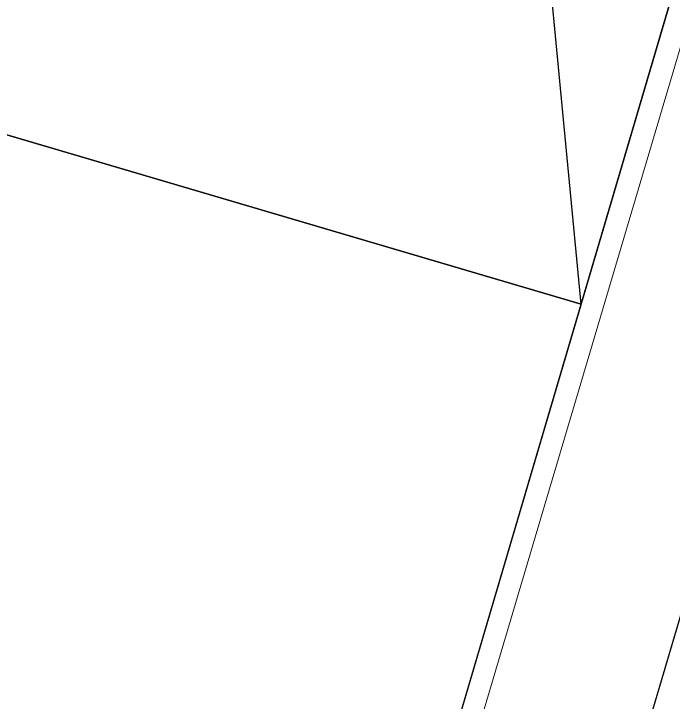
# Model space of a CAD drawing. Header units: millimetres. Extents: x 62878 to 70819, y -67946 to -61850.
# Drawn here: x 67846.2 to 67895.3, y -65834.5 to -65783.1 of the extents above; entities that cross this region are included whole.
import ezdxf

# ---------------------------------------------------------------- set-up
doc = ezdxf.new("R2010")
doc.units = ezdxf.units.MM
doc.layers.add('DOGRAMA', color=171, linetype='Continuous', lineweight=0)
doc.layers.add('GOR-2', color=152, linetype='Continuous', lineweight=20)
doc.layers.add('ÇATI K', color=254, linetype='Continuous')

msp = doc.modelspace()

# ---------------------------------------------------------------- linework, layer by layer
at = {"color": 0}
msp.add_line((67888.456, -65804.789), (67872.921, -65641.744), dxfattribs=at)
msp.add_lwpolyline([(68896.021, -63031.435), (69030.259, -63071.184), (69185.279, -62547.653), (68892.999, -62461.107, 1.044368), (68063.198, -62298.73, 0.204375), (63106.96, -62494.783, 0.353953), (62932.94, -62997.825), (63753.185, -65779.598), (64154.954, -67142.153), (65336.723, -66792.622), (65336.7, -66829.112), (65270.535, -66829.071, 0.626789), (65270.199, -67369.071), (65531.845, -67369.234, 0.926242), (66130.088, -67369.606), (66391.733, -67369.769, 0.626743), (66392.069, -66829.769), (66326.147, -66829.728), (66326.17, -66793.238), (67506.156, -67144.128), (68467.025, -63899.086), (68625.204, -63946.037), (68896.024, -63031.423)], format="xyb")
for points in [[(67888.456, -65804.789), (67931.432, -65658.992), (67872.921, -65641.744), (67829.945, -65787.542)], [(67845.479, -65950.587), (67888.456, -65804.789), (67829.945, -65787.542), (67786.968, -65933.34)]]:
    msp.add_lwpolyline(points, close=True, dxfattribs=at)
at = {"layer": 'DOGRAMA', "lineweight": -2}
msp.add_lwpolyline([(66522.144, -66852.653), (67506.156, -67144.128), (68892.83, -62461.057)], dxfattribs=at)
at = {"layer": 'GOR-2'}
msp.add_line((67758.738, -66248.251), (67942.881, -65626.94), dxfattribs=at)
at = {"layer": 'ÇATI K', "color": 0}
msp.add_line((67942.12, -65622.734), (67759.526, -66242.183), dxfattribs=at)

doc.saveas('drawing.dxf')
